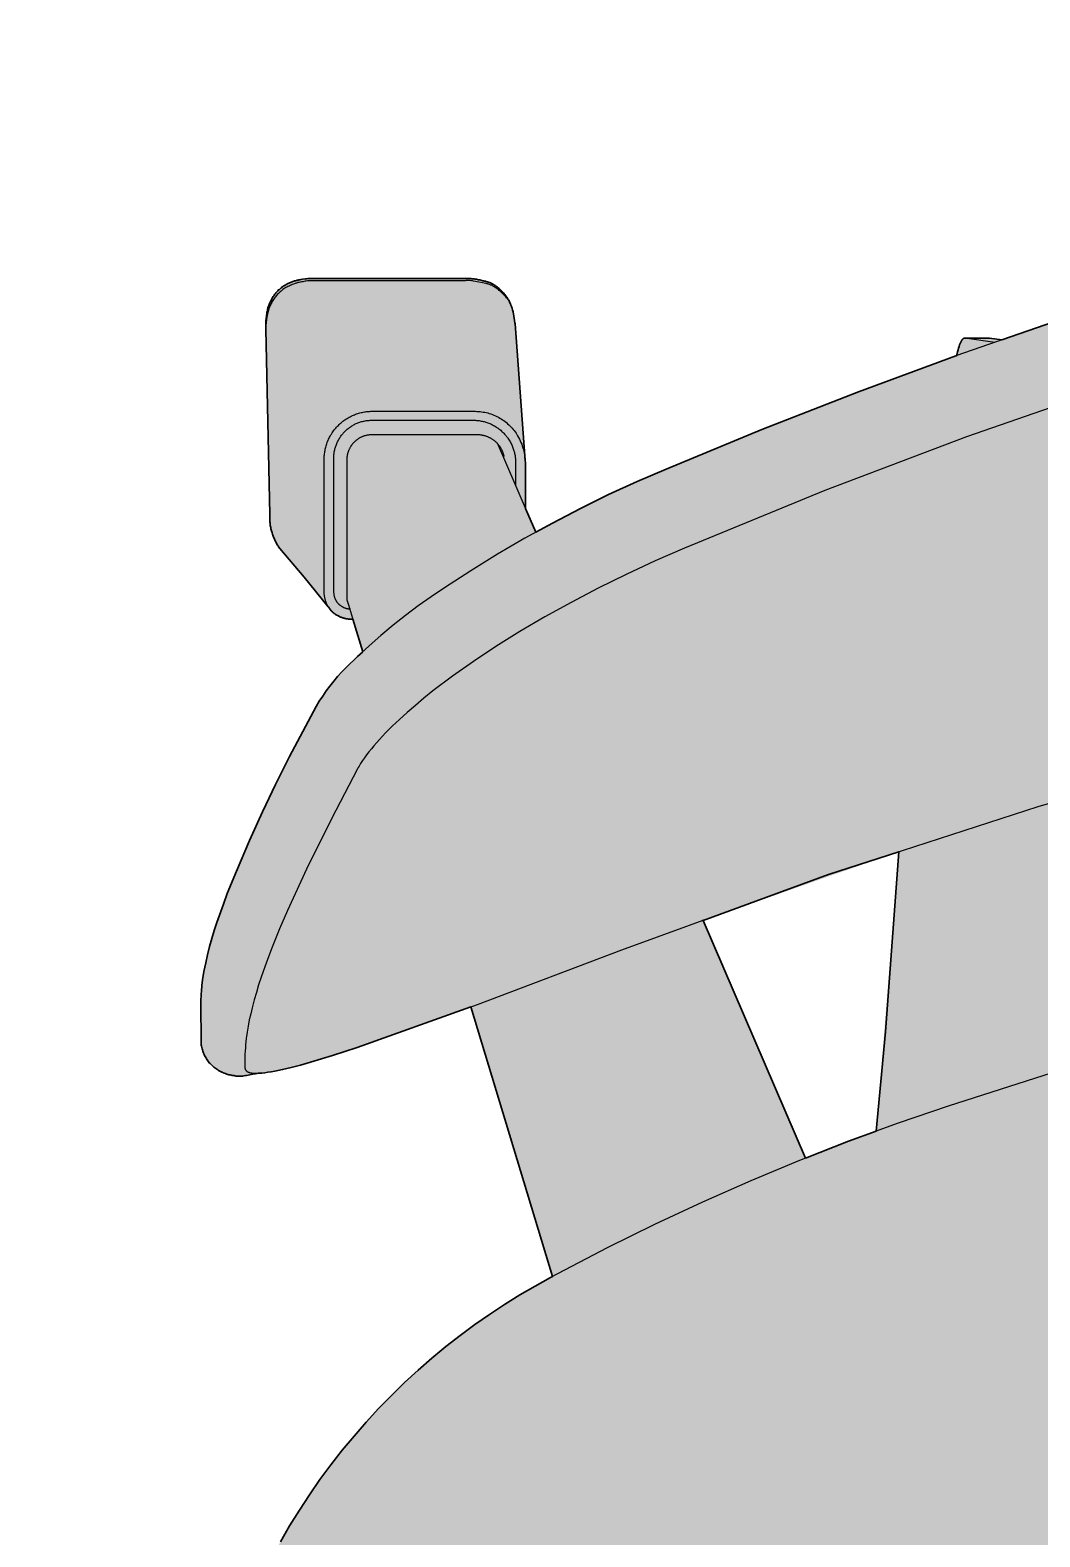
# Model space of a CAD drawing. Header units: millimetres. Extents: x 0 to 1796, y -875 to 809.
# Drawn here: x 178.5 to 260.2, y -508.7 to -386.8 of the extents above; entities that cross this region are included whole.
import ezdxf

# ---------------------------------------------------------------- set-up
doc = ezdxf.new("R2010")
doc.units = ezdxf.units.MM
doc.layers.add('Blocks', color=7, linetype='Continuous')
doc.layers.add('Blocks$Fill', color=7, linetype='Continuous', true_color=0xffffff)
doc.layers.add('Blocks$Inner', color=7, linetype='Continuous', lineweight=25, true_color=0x007f00)
doc.layers.add('Blocks$Outline', color=7, linetype='Continuous', lineweight=35, true_color=0xff3f3f)

# ---------------------------------------------------------------- blocks, each defined once
blk = doc.blocks.new('Result Dining Chair Top')
at = {"layer": 'Blocks$Fill'}
h = blk.add_hatch(color=256, dxfattribs=at)
h.paths.add_polyline_path([(141.7, 286.19), (141.67, 286.27), (141.63, 286.35), (141.6, 286.42), (141.56, 286.5), (141.52, 286.58), (141.47, 286.65), (141.42, 286.72), (141.38, 286.8), (141.32, 286.87), (141.27, 286.94), (141.22, 287.01), (141.16, 287.08), (141.1, 287.15), (141.04, 287.21), (140.98, 287.28), (140.91, 287.34), (140.83, 287.42), (140.75, 287.5), (140.67, 287.57), (140.59, 287.64), (140.5, 287.7), (140.46, 287.73), (140.42, 287.76), (140.38, 287.79), (140.33, 287.82), (140.29, 287.84), (140.25, 287.87), (140.2, 287.89), (140.16, 287.91), (140.11, 287.94), (140.06, 287.96), (140.01, 287.98), (139.96, 288), (139.91, 288.01), (139.86, 288.03), (139.81, 288.05), (139.76, 288.06), (139.7, 288.07), (139.65, 288.09), (139.6, 288.1), (139.55, 288.11), (139.49, 288.12), (139.44, 288.12), (139.36, 288.15), (139.27, 288.17), (139.18, 288.2), (139.09, 288.22), (139, 288.23), (138.91, 288.25), (138.82, 288.27), (138.73, 288.28), (138.64, 288.29), (138.55, 288.3), (138.46, 288.31), (138.37, 288.31), (138.28, 288.32), (138.19, 288.32), (138.1, 288.32), (125.49, 288.32), (125.38, 288.31), (125.27, 288.31), (125.16, 288.3), (125.05, 288.28), (124.83, 288.26), (124.69, 288.23), (124.62, 288.22), (124.55, 288.21), (124.48, 288.19), (124.41, 288.18), (124.34, 288.16), (124.27, 288.14), (124.2, 288.12), (124.13, 288.09), (124.06, 288.07), (123.99, 288.05), (123.93, 288.02), (123.86, 287.99), (123.79, 287.97), (123.73, 287.94), (123.65, 287.9), (123.57, 287.86), (123.5, 287.82), (123.42, 287.77), (123.33, 287.72), (123.24, 287.66), (123.2, 287.63), (123.16, 287.6), (123.12, 287.57), (123.07, 287.54), (123.02, 287.49), (122.96, 287.44), (122.9, 287.39), (122.85, 287.33), (122.8, 287.28), (122.74, 287.22), (122.69, 287.16), (122.64, 287.1), (122.6, 287.04), (122.55, 286.98), (122.51, 286.92), (122.46, 286.85), (122.42, 286.79), (122.38, 286.72), (122.35, 286.66), (122.26, 286.49), (122.21, 286.4), (122.17, 286.3), (122.13, 286.21), (122.1, 286.12), (122.06, 286.03), (122.04, 285.94), (122.01, 285.84), (121.99, 285.75), (121.97, 285.65), (121.95, 285.56), (121.94, 285.46), (121.92, 285.36), (121.91, 285.27), (121.89, 285.07), (121.88, 284.88), (121.87, 284.7), (121.87, 284.52), (121.87, 284.36), (121.88, 284.26), (122.18, 269.21), (122.18, 269.12), (122.18, 269.03), (122.18, 268.94), (122.18, 268.86), (122.18, 268.77), (122.19, 268.68), (122.2, 268.59), (122.21, 268.5), (122.22, 268.41), (122.23, 268.33), (122.25, 268.24), (122.27, 268.15), (122.28, 268.06), (122.31, 267.97), (122.33, 267.89), (122.35, 267.8), (122.38, 267.72), (122.4, 267.63), (122.43, 267.55), (122.46, 267.46), (122.5, 267.38), (122.53, 267.29), (122.57, 267.21), (122.6, 267.13), (122.64, 267.05), (122.68, 266.97), (122.72, 266.89), (122.77, 266.82), (122.81, 266.74), (122.86, 266.67), (122.9, 266.59), (122.99, 266.47), (126.92, 261.75), (126.96, 261.69), (126.99, 261.65), (127.02, 261.61), (127.05, 261.57), (127.08, 261.53), (127.11, 261.49), (127.14, 261.45), (127.17, 261.42), (127.2, 261.38), (127.24, 261.35), (127.27, 261.32), (127.3, 261.28), (127.34, 261.25), (127.37, 261.22), (127.41, 261.2), (127.44, 261.17), (127.48, 261.15), (127.51, 261.12), (127.55, 261.1), (127.57, 261.09), (127.59, 261.08), (127.6, 261.07), (127.62, 261.06), (127.64, 261.05), (127.66, 261.05), (127.68, 261.04), (127.69, 261.03), (127.74, 261.01), (127.78, 260.98), (127.83, 260.96), (127.87, 260.94), (127.92, 260.91), (127.96, 260.9), (128.01, 260.88), (128.05, 260.86), (128.09, 260.85), (128.13, 260.84), (128.17, 260.82), (128.22, 260.81), (128.26, 260.8), (128.31, 260.79), (128.36, 260.78), (128.41, 260.77), (128.46, 260.76), (128.51, 260.76), (128.56, 260.75), (128.61, 260.75), (128.67, 260.75), (128.92, 260.75), (129.72, 258.11), (128.36, 256.82), (128.02, 256.47), (127.68, 256.1), (127.36, 255.72), (127.05, 255.33), (126.75, 254.93), (126.47, 254.52), (126.19, 254.1), (125.93, 253.68), (123.79, 249.62), (122.66, 247.37), (121.59, 245.14), (120.55, 242.83), (119.49, 240.34), (118.43, 237.68), (117.9, 236.2), (117.69, 235.55), (117.49, 234.9), (117.31, 234.24), (117.14, 233.57), (117, 232.91), (116.86, 232.23), (116.75, 231.56), (116.69, 231.08), (116.65, 230.62), (116.63, 230.4), (116.62, 230.19), (116.61, 229.98), (116.61, 229.77), (116.63, 226.36), (116.64, 226.26), (116.66, 226.17), (116.68, 226.07), (116.7, 225.97), (116.73, 225.88), (116.76, 225.78), (116.79, 225.69), (116.83, 225.6), (116.87, 225.51), (116.91, 225.42), (116.96, 225.33), (117.01, 225.25), (117.06, 225.16), (117.11, 225.08), (117.17, 225), (117.23, 224.92), (117.29, 224.84), (117.36, 224.77), (117.43, 224.7), (117.5, 224.63), (117.58, 224.56), (117.65, 224.49), (117.73, 224.43), (117.81, 224.37), (117.9, 224.31), (117.98, 224.25), (118.03, 224.22), (118.09, 224.19), (118.14, 224.16), (118.19, 224.13), (118.24, 224.11), (118.3, 224.08), (118.35, 224.06), (118.4, 224.03), (118.5, 223.99), (118.6, 223.96), (118.7, 223.92), (118.8, 223.89), (118.88, 223.87), (118.97, 223.85), (119.05, 223.83), (119.13, 223.81), (119.21, 223.8), (119.29, 223.79), (119.37, 223.77), (119.45, 223.76), (119.5, 223.76), (119.56, 223.75), (119.62, 223.75), (119.68, 223.75), (119.73, 223.75), (119.78, 223.75), (119.84, 223.75), (119.89, 223.75), (119.95, 223.76), (120, 223.76), (120.1, 223.78), (120.21, 223.79), (120.31, 223.81), (121.04, 223.95), (121.15, 223.96), (121.25, 223.98), (121.36, 223.99), (121.55, 224), (121.79, 224.02), (122.04, 224.06), (122.31, 224.1), (122.59, 224.15), (123.22, 224.28), (123.91, 224.45), (124.66, 224.64), (125.47, 224.87), (127.26, 225.42), (129.26, 226.07), (138.46, 229.36), (145.08, 207.54), (143.66, 206.76), (142.42, 206.04), (141.19, 205.27), (139.98, 204.47), (138.78, 203.64), (137.6, 202.77), (136.45, 201.86), (135.31, 200.92), (134.19, 199.95), (133.1, 198.95), (132.04, 197.91), (131, 196.84), (129.99, 195.75), (129.01, 194.62), (128.06, 193.47), (127.14, 192.29), (126.25, 191.09), (125.4, 189.86), (124.58, 188.61), (123.79, 187.35), (123.05, 186.06), (122.33, 184.75), (121.66, 183.43), (121.03, 182.1), (120.43, 180.75), (119.87, 179.39), (119.35, 178.02), (118.87, 176.64), (118.42, 175.26), (118.02, 173.87), (117.65, 172.48), (117.32, 171.09), (113.44, 153.16), (112.37, 147), (111.49, 140.8), (110.81, 134.58), (105.6, 74.83), (104.37, 47.11), (102.79, -79.86), (103.38, -100.13), (104.08, -125.7), (104.16, -126.67), (104.44, -129.34), (104.68, -131.02), (104.96, -132.7), (105.29, -134.38), (105.57, -135.59), (105.89, -136.8), (106.25, -138), (106.65, -139.18), (107.1, -140.35), (107.58, -141.5), (108.1, -142.63), (108.67, -143.75), (109.24, -144.75), (109.84, -145.75), (110.48, -146.72), (111.16, -147.67), (111.86, -148.61), (112.6, -149.52), (113.37, -150.41), (114.17, -151.27), (115, -152.1), (115.86, -152.91), (116.74, -153.68), (117.64, -154.43), (118.57, -155.14), (119.52, -155.82), (120.49, -156.46), (121.47, -157.07), (122.53, -157.7), (122.73, -157.82), (122.83, -157.87), (122.94, -157.92), (123.04, -157.97), (123.15, -158.01), (124.18, -158.54), (125.22, -159.05), (126.28, -159.54), (127.35, -160), (128.43, -160.43), (129.51, -160.84), (130.61, -161.23), (131.71, -161.59), (136.32, -162.98), (140.96, -164.21), (145.65, -165.3), (150.36, -166.24), (155.11, -167.03), (173.81, -169.67), (193.89, -172.08), (224.53, -174.99), (255.25, -177.07), (303.54, -179.08), (304.73, -179.1), (331.35, -179.44), (351.18, -179.23), (359.17, -179.08), (427.96, -175.77), (458.62, -173.14), (488.9, -169.67), (507.6, -167.03), (512.34, -166.24), (517.06, -165.3), (521.74, -164.21), (526.39, -162.98), (531, -161.59), (532.1, -161.23), (533.19, -160.84), (534.28, -160.43), (535.36, -160), (536.43, -159.54), (537.48, -159.05), (538.53, -158.54), (539.56, -158.01), (539.67, -157.97), (539.77, -157.92), (539.88, -157.87), (539.98, -157.82), (540.18, -157.7), (540.38, -157.59), (542.22, -156.46), (543.19, -155.82), (544.14, -155.14), (545.06, -154.43), (545.97, -153.68), (546.85, -152.91), (547.71, -152.1), (548.54, -151.27), (549.34, -150.41), (550.11, -149.52), (550.85, -148.61), (551.55, -147.67), (552.23, -146.72), (552.87, -145.75), (553.47, -144.75), (554.04, -143.75), (554.6, -142.63), (555.13, -141.5), (555.61, -140.35), (556.06, -139.18), (556.46, -138), (556.82, -136.8), (557.14, -135.59), (557.42, -134.38), (557.75, -132.7), (558.03, -131.02), (558.26, -129.34), (558.46, -127.63), (558.63, -125.7), (558.68, -124.74), (559.92, -79.86), (558.34, 47.11), (557.11, 74.83), (555.08, 100.81), (551.22, 140.8), (550.34, 147), (549.27, 153.16), (548.01, 159.29), (545.06, 172.48), (544.69, 173.87), (544.29, 175.26), (543.84, 176.64), (543.36, 178.02), (542.84, 179.39), (542.28, 180.75), (541.68, 182.1), (541.05, 183.43), (540.37, 184.75), (539.66, 186.06), (538.91, 187.35), (538.13, 188.61), (537.31, 189.86), (536.46, 191.09), (535.57, 192.29), (534.65, 193.47), (533.7, 194.62), (532.72, 195.75), (531.71, 196.84), (530.67, 197.91), (529.61, 198.95), (528.51, 199.95), (527.4, 200.92), (526.26, 201.86), (525.1, 202.77), (523.93, 203.64), (522.73, 204.47), (521.52, 205.27), (520.29, 206.04), (519.05, 206.76), (517.61, 207.55), (524.25, 229.36), (535.45, 225.42), (537.24, 224.87), (538.05, 224.64), (538.8, 224.45), (539.49, 224.28), (540.11, 224.15), (540.4, 224.1), (540.67, 224.06), (540.92, 224.02), (541.16, 224), (541.27, 223.99), (541.35, 223.99), (541.56, 223.96), (541.67, 223.95), (541.77, 223.93), (542.5, 223.79), (542.6, 223.78), (542.71, 223.76), (542.76, 223.76), (542.82, 223.75), (542.87, 223.75), (542.92, 223.75), (542.98, 223.75), (543.03, 223.75), (543.09, 223.75), (543.15, 223.75), (543.2, 223.76), (543.26, 223.76), (543.34, 223.77), (543.42, 223.79), (543.5, 223.8), (543.58, 223.81), (543.66, 223.83), (543.74, 223.85), (543.83, 223.87), (543.91, 223.89), (544.01, 223.92), (544.11, 223.96), (544.21, 223.99), (544.31, 224.03), (544.36, 224.06), (544.41, 224.08), (544.46, 224.11), (544.52, 224.13), (544.57, 224.16), (544.62, 224.19), (544.67, 224.22), (544.73, 224.25), (544.81, 224.31), (544.89, 224.37), (544.98, 224.43), (545.06, 224.49), (545.13, 224.56), (545.21, 224.63), (545.28, 224.7), (545.35, 224.77), (545.41, 224.84), (545.48, 224.92), (545.54, 225), (545.59, 225.08), (545.65, 225.16), (545.7, 225.25), (545.75, 225.33), (545.79, 225.42), (545.84, 225.51), (545.88, 225.6), (545.91, 225.69), (545.95, 225.78), (545.98, 225.88), (546, 225.97), (546.03, 226.07), (546.05, 226.17), (546.06, 226.26), (546.08, 226.36), (546.1, 229.77), (546.1, 229.98), (546.09, 230.19), (546.08, 230.4), (546.06, 230.62), (546.02, 231.08), (545.96, 231.56), (545.84, 232.23), (545.71, 232.91), (545.56, 233.57), (545.4, 234.24), (545.22, 234.9), (545.02, 235.55), (544.81, 236.2), (544.28, 237.68), (543.95, 238.54), (542.16, 242.83), (541.12, 245.14), (540.04, 247.37), (538.91, 249.62), (536.78, 253.68), (536.52, 254.1), (536.24, 254.52), (535.96, 254.93), (535.66, 255.33), (535.35, 255.72), (535.02, 256.1), (534.69, 256.47), (534.35, 256.82), (533.43, 257.71), (532.99, 258.11), (533.79, 260.75), (534.09, 260.75), (534.15, 260.75), (534.2, 260.76), (534.25, 260.76), (534.3, 260.77), (534.35, 260.78), (534.4, 260.79), (534.45, 260.8), (534.49, 260.81), (534.54, 260.82), (534.58, 260.84), (534.62, 260.85), (534.66, 260.86), (534.7, 260.88), (534.74, 260.9), (534.79, 260.91), (534.84, 260.94), (534.88, 260.96), (534.93, 260.98), (534.97, 261.01), (535.01, 261.03), (535.03, 261.04), (535.05, 261.05), (535.07, 261.05), (535.09, 261.06), (535.1, 261.07), (535.12, 261.08), (535.14, 261.09), (535.16, 261.1), (535.19, 261.12), (535.23, 261.15), (535.27, 261.17), (535.3, 261.2), (535.34, 261.22), (535.37, 261.25), (535.4, 261.28), (535.44, 261.32), (535.47, 261.35), (535.5, 261.38), (535.54, 261.42), (535.57, 261.45), (535.6, 261.49), (535.63, 261.53), (535.66, 261.57), (535.69, 261.61), (535.72, 261.65), (535.75, 261.69), (535.77, 261.73), (535.79, 261.75), (539.72, 266.47), (539.8, 266.59), (539.85, 266.67), (539.9, 266.74), (539.94, 266.82), (539.98, 266.89), (540.03, 266.97), (540.07, 267.05), (540.11, 267.13), (540.14, 267.21), (540.18, 267.29), (540.21, 267.38), (540.24, 267.46), (540.28, 267.55), (540.3, 267.63), (540.33, 267.72), (540.36, 267.8), (540.38, 267.89), (540.4, 267.97), (540.42, 268.06), (540.44, 268.15), (540.46, 268.24), (540.48, 268.33), (540.49, 268.41), (540.5, 268.5), (540.51, 268.59), (540.52, 268.68), (540.52, 268.77), (540.53, 268.86), (540.53, 268.94), (540.53, 269.03), (540.53, 269.12), (540.53, 269.21), (540.83, 284.21), (540.83, 284.3), (540.84, 284.36), (540.83, 284.7), (540.83, 284.88), (540.82, 285.07), (540.8, 285.27), (540.79, 285.36), (540.77, 285.46), (540.76, 285.56), (540.74, 285.65), (540.72, 285.75), (540.7, 285.84), (540.67, 285.94), (540.64, 286.03), (540.61, 286.12), (540.58, 286.21), (540.54, 286.3), (540.5, 286.4), (540.45, 286.49), (540.36, 286.66), (540.33, 286.72), (540.29, 286.79), (540.25, 286.85), (540.2, 286.92), (540.16, 286.98), (540.11, 287.04), (540.06, 287.1), (540.02, 287.16), (539.96, 287.22), (539.91, 287.28), (539.86, 287.33), (539.81, 287.39), (539.75, 287.44), (539.69, 287.49), (539.63, 287.54), (539.59, 287.57), (539.55, 287.6), (539.51, 287.63), (539.47, 287.66), (539.38, 287.72), (539.29, 287.77), (539.21, 287.82), (539.14, 287.86), (539.06, 287.9), (538.98, 287.94), (538.91, 287.97), (538.85, 287.99), (538.78, 288.02), (538.71, 288.05), (538.65, 288.07), (538.58, 288.09), (538.51, 288.12), (538.44, 288.14), (538.37, 288.16), (538.3, 288.18), (538.23, 288.19), (538.16, 288.21), (538.09, 288.22), (538.02, 288.23), (537.88, 288.26), (537.65, 288.28), (537.55, 288.3), (537.44, 288.31), (537.33, 288.31), (537.22, 288.32), (537.11, 288.32), (524.52, 288.32), (524.43, 288.32), (524.34, 288.31), (524.25, 288.31), (524.16, 288.3), (524.07, 288.29), (523.98, 288.28), (523.89, 288.27), (523.8, 288.25), (523.71, 288.23), (523.62, 288.22), (523.53, 288.2), (523.44, 288.17), (523.35, 288.15), (523.27, 288.12), (523.21, 288.12), (523.16, 288.11), (523.11, 288.1), (523.06, 288.09), (523.01, 288.07), (522.95, 288.06), (522.9, 288.05), (522.85, 288.03), (522.8, 288.01), (522.75, 288), (522.7, 287.98), (522.65, 287.96), (522.6, 287.94), (522.55, 287.91), (522.51, 287.89), (522.46, 287.87), (522.42, 287.84), (522.37, 287.82), (522.33, 287.79), (522.29, 287.76), (522.25, 287.73), (522.21, 287.7), (522.12, 287.64), (522.04, 287.57), (521.96, 287.5), (521.88, 287.42), (521.79, 287.34), (521.73, 287.28), (521.67, 287.21), (521.61, 287.15), (521.55, 287.08), (521.49, 287.01), (521.44, 286.94), (521.39, 286.87), (521.33, 286.8), (521.28, 286.72), (521.24, 286.65), (521.19, 286.58), (521.15, 286.5), (521.11, 286.42), (521.07, 286.35), (521.04, 286.27), (521.02, 286.23), (521.01, 286.19), (520.98, 286.11), (520.96, 286.06), (520.94, 286.02), (520.92, 285.97), (520.91, 285.92), (520.89, 285.88), (520.87, 285.79), (520.85, 285.7), (520.83, 285.61), (520.71, 284.93), (520.68, 284.73), (520.67, 284.66), (519.83, 273.58), (519.83, 273.28), (519.82, 269.71), (518.99, 267.78), (515.38, 269.69), (513.09, 270.82), (510.77, 271.88), (508.43, 272.89), (500.67, 276.09), (492.86, 279.14), (484.99, 282.05), (484.92, 282.07), (484.8, 282.55), (484.76, 282.69), (484.72, 282.82), (484.68, 282.94), (484.66, 283), (484.63, 283.05), (484.61, 283.1), (484.59, 283.15), (484.57, 283.19), (484.55, 283.23), (484.53, 283.27), (484.52, 283.29), (484.51, 283.3), (484.5, 283.32), (484.49, 283.34), (484.48, 283.35), (484.46, 283.37), (484.45, 283.38), (484.44, 283.39), (484.43, 283.4), (484.42, 283.41), (484.42, 283.42), (484.41, 283.42), (484.41, 283.43), (484.4, 283.43), (484.4, 283.44), (484.39, 283.44), (484.38, 283.45), (484.38, 283.45), (484.37, 283.45), (484.37, 283.46), (484.36, 283.46), (484.36, 283.46), (484.35, 283.47), (484.35, 283.47), (484.34, 283.47), (484.34, 283.47), (484.33, 283.48), (484.33, 283.48), (484.32, 283.48), (484.32, 283.48), (484.31, 283.48), (484.3, 283.48), (484.3, 283.48), (484.29, 283.49), (484.29, 283.49), (484.29, 283.49), (484.28, 283.49), (484.28, 283.49), (484.28, 283.49), (484.28, 283.49), (484.27, 283.49), (484.27, 283.49), (484.27, 283.49), (484.26, 283.49), (484.26, 283.49), (484.26, 283.49), (484.25, 283.49), (482.25, 283.48), (481.26, 283.35), (475.71, 285.25), (475.46, 286.41), (475.89, 287.6), (475.89, 287.6), (475.89, 287.61), (475.89, 287.62), (475.89, 287.62), (475.88, 287.63), (475.88, 287.64), (475.88, 287.64), (475.88, 287.65), (475.88, 287.65), (475.88, 287.65), (475.88, 287.65), (475.88, 287.66), (475.87, 287.66), (475.87, 287.66), (475.87, 287.66), (475.87, 287.67), (475.87, 287.67), (475.87, 287.67), (475.87, 287.67), (475.87, 287.67), (475.86, 287.68), (475.86, 287.68), (475.86, 287.68), (475.86, 287.68), (475.86, 287.68), (475.86, 287.68), (475.85, 287.68), (475.85, 287.69), (475.85, 287.69), (475.85, 287.69), (475.85, 287.69), (475.85, 287.69), (475.84, 287.69), (475.84, 287.69), (475.84, 287.69), (475.84, 287.69), (457.98, 293.94), (457.98, 293.94), (457.97, 293.95), (457.97, 293.95), (457.97, 293.95), (457.97, 293.95), (457.97, 293.95), (457.96, 293.95), (457.96, 293.95), (457.96, 293.94), (457.96, 293.94), (457.96, 293.94), (457.95, 293.94), (457.95, 293.94), (457.95, 293.94), (457.95, 293.94), (457.94, 293.94), (457.94, 293.94), (457.94, 293.94), (457.94, 293.94), (457.93, 293.94), (457.93, 293.93), (457.93, 293.93), (457.93, 293.93), (457.92, 293.93), (457.92, 293.93), (457.92, 293.93), (457.91, 293.92), (457.91, 293.92), (457.9, 293.91), (457.9, 293.91), (457.89, 293.9), (457.88, 293.9), (457.88, 293.89), (457.87, 293.88), (457.86, 293.88), (457.85, 293.86), (457.84, 293.85), (457.82, 293.83), (457.81, 293.81), (457.79, 293.79), (457.76, 293.74), (457.72, 293.69), (457.69, 293.63), (457.65, 293.56), (457.56, 293.41), (457.47, 293.23), (457.37, 293.04), (457.27, 292.82), (457.05, 292.33), (456.82, 291.79), (456.58, 291.19), (444.91, 294.38), (437.01, 296.34), (429.07, 298.16), (421.09, 299.82), (413.09, 301.33), (402.95, 303.02), (392.78, 304.47), (382.58, 305.69), (372.36, 306.68), (362.13, 307.44), (351.88, 307.99), (341.62, 308.31), (331.35, 308.42), (321.09, 308.31), (310.83, 307.99), (300.58, 307.44), (290.34, 306.68), (280.12, 305.69), (269.93, 304.47), (259.76, 303.02), (249.62, 301.33), (241.62, 299.82), (233.64, 298.16), (225.7, 296.34), (217.8, 294.38), (209.7, 292.21), (206.13, 291.19), (205.66, 292.33), (205.44, 292.82), (205.34, 293.04), (205.24, 293.23), (205.15, 293.41), (205.06, 293.56), (205.02, 293.63), (204.99, 293.69), (204.95, 293.74), (204.92, 293.79), (204.9, 293.81), (204.89, 293.83), (204.87, 293.85), (204.86, 293.86), (204.85, 293.88), (204.84, 293.88), (204.83, 293.89), (204.83, 293.9), (204.82, 293.9), (204.81, 293.91), (204.81, 293.91), (204.8, 293.92), (204.8, 293.92), (204.79, 293.93), (204.79, 293.93), (204.79, 293.93), (204.78, 293.93), (204.78, 293.93), (204.78, 293.93), (204.77, 293.94), (204.77, 293.94), (204.77, 293.94), (204.77, 293.94), (204.76, 293.94), (204.76, 293.94), (204.76, 293.94), (204.76, 293.94), (204.76, 293.94), (204.75, 293.94), (204.75, 293.94), (204.75, 293.94), (204.75, 293.95), (204.74, 293.95), (204.74, 293.95), (204.74, 293.95), (204.74, 293.95), (204.74, 293.95), (204.73, 293.95), (204.73, 293.94), (204.73, 293.94), (186.87, 287.69), (186.87, 287.69), (186.87, 287.69), (186.86, 287.69), (186.86, 287.69), (186.86, 287.69), (186.86, 287.69), (186.86, 287.69), (186.86, 287.69), (186.85, 287.68), (186.85, 287.68), (186.85, 287.68), (186.85, 287.68), (186.85, 287.68), (186.85, 287.68), (186.84, 287.68), (186.84, 287.67), (186.84, 287.67), (186.84, 287.67), (186.84, 287.67), (186.84, 287.67), (186.84, 287.66), (186.84, 287.66), (186.83, 287.66), (186.83, 287.66), (186.83, 287.65), (186.83, 287.65), (186.83, 287.65), (186.83, 287.65), (186.83, 287.64), (186.83, 287.64), (186.82, 287.63), (186.82, 287.62), (186.82, 287.62), (186.82, 287.61), (186.82, 287.6), (186.82, 287.6), (187.25, 286.41), (187, 285.26), (181.44, 283.35), (180.46, 283.48), (178.46, 283.49), (178.45, 283.49), (178.45, 283.49), (178.44, 283.49), (178.44, 283.49), (178.44, 283.49), (178.44, 283.49), (178.43, 283.49), (178.43, 283.49), (178.43, 283.49), (178.43, 283.49), (178.42, 283.49), (178.42, 283.49), (178.41, 283.49), (178.41, 283.48), (178.4, 283.48), (178.4, 283.48), (178.39, 283.48), (178.39, 283.48), (178.38, 283.48), (178.38, 283.48), (178.37, 283.47), (178.37, 283.47), (178.36, 283.47), (178.36, 283.47), (178.35, 283.46), (178.35, 283.46), (178.34, 283.46), (178.33, 283.45), (178.33, 283.45), (178.32, 283.45), (178.32, 283.44), (178.31, 283.44), (178.31, 283.43), (178.3, 283.43), (178.3, 283.42), (178.29, 283.42), (178.29, 283.41), (178.28, 283.4), (178.27, 283.39), (178.25, 283.38), (178.24, 283.37), (178.23, 283.35), (178.22, 283.34), (178.21, 283.32), (178.2, 283.3), (178.19, 283.29), (178.18, 283.27), (178.16, 283.23), (178.14, 283.19), (178.12, 283.15), (178.1, 283.1), (178.07, 283.05), (178.05, 283), (178.03, 282.94), (177.99, 282.82), (177.95, 282.69), (177.91, 282.55), (177.86, 282.39), (177.79, 282.07), (169.85, 279.14), (162.03, 276.09), (154.28, 272.89), (151.94, 271.88), (149.62, 270.82), (147.33, 269.69), (145.07, 268.52), (143.72, 267.78), (142.88, 269.71), (142.88, 273.43), (142.87, 273.58), (142.04, 284.66), (142, 284.93), (141.88, 285.61), (141.86, 285.7), (141.84, 285.79), (141.81, 285.88), (141.8, 285.92), (141.79, 285.97), (141.77, 286.02), (141.75, 286.06), (141.73, 286.11), (141.71, 286.16)], flags=0)
h.paths.add_polyline_path([(489.61, 241.9), (505.45, 236.36), (497.16, 217.11), (491.43, 219.3)], flags=0)
h.paths.add_polyline_path([(173.1, 241.9), (171.28, 219.3), (165.55, 217.11), (157.26, 236.36)], flags=0)
h.paths.add_polyline_path([(201.41, 250.5), (218.87, 254.91), (236.34, 258.69), (253.91, 261.88), (271.56, 264.46), (289.26, 266.44), (301.31, 267.43), (313.39, 268.15), (322.37, 268.4), (331.35, 268.48), (340.34, 268.4), (349.32, 268.15), (361.39, 267.43), (373.45, 266.44), (391.15, 264.46), (408.8, 261.88), (426.37, 258.69), (443.84, 254.91), (461.17, 250.54), (461.3, 250.5), (461.77, 243.76), (462.64, 228.29), (451.6, 231.23), (442.97, 233.32), (434.3, 235.26), (425.6, 237.04), (416.87, 238.66), (408.1, 240.12), (399.31, 241.43), (390.51, 242.57), (381.69, 243.56), (372.85, 244.38), (364.02, 245.04), (355.18, 245.55), (346.34, 245.89), (331.35, 246.11), (316.37, 245.89), (307.53, 245.55), (298.69, 245.04), (289.85, 244.38), (281.02, 243.56), (272.2, 242.57), (263.39, 241.43), (254.61, 240.12), (245.84, 238.66), (237.11, 237.04), (228.4, 235.26), (219.74, 233.32), (211.11, 231.23), (202.53, 228.98), (200.06, 228.29), (200.97, 244.47)], flags=0)
at = {"layer": 'Blocks$Inner'}
for points in [[(185.65, 284.81), (177.72, 282.05), (169.85, 279.14), (162.03, 276.09), (154.28, 272.89), (151.94, 271.88), (149.62, 270.82), (147.33, 269.69), (145.07, 268.52), (142.83, 267.29), (140.63, 266), (138.45, 264.66), (136.32, 263.28), (135.25, 262.56), (134.21, 261.82), (133.18, 261.05), (132.18, 260.25), (131.19, 259.43), (130.23, 258.58), (129.28, 257.71), (128.36, 256.82), (128.02, 256.47), (127.68, 256.1), (127.36, 255.72), (127.05, 255.33), (126.75, 254.93), (126.47, 254.52), (126.19, 254.1), (125.93, 253.68), (123.79, 249.62), (122.66, 247.37), (121.59, 245.14), (120.55, 242.83), (119.49, 240.34), (118.75, 238.54), (118.43, 237.68), (117.9, 236.2), (117.69, 235.55), (117.49, 234.9), (117.31, 234.24), (117.14, 233.57), (117, 232.91), (116.86, 232.23), (116.75, 231.56), (116.69, 231.08), (116.65, 230.62), (116.63, 230.4), (116.62, 230.19), (116.61, 229.98), (116.61, 229.77), (116.63, 226.36), (116.64, 226.26), (116.66, 226.17), (116.68, 226.07), (116.7, 225.97), (116.73, 225.88), (116.76, 225.78), (116.79, 225.69), (116.83, 225.6), (116.87, 225.51), (116.91, 225.42), (116.96, 225.33), (117.01, 225.25), (117.06, 225.16), (117.11, 225.08), (117.17, 225), (117.23, 224.92), (117.29, 224.84), (117.36, 224.77), (117.43, 224.7), (117.5, 224.63), (117.58, 224.56), (117.65, 224.49), (117.73, 224.43), (117.81, 224.37), (117.9, 224.31), (117.98, 224.25), (118.03, 224.22), (118.09, 224.19), (118.14, 224.16), (118.19, 224.13), (118.24, 224.11), (118.3, 224.08), (118.35, 224.06), (118.4, 224.03), (118.5, 223.99), (118.6, 223.96), (118.7, 223.92), (118.8, 223.89), (118.88, 223.87), (118.97, 223.85), (119.05, 223.83), (119.13, 223.81), (119.21, 223.8), (119.29, 223.79), (119.37, 223.77), (119.45, 223.76), (119.5, 223.76), (119.56, 223.75), (119.62, 223.75), (119.68, 223.75), (119.73, 223.75), (119.78, 223.75), (119.84, 223.75), (119.89, 223.75), (119.95, 223.76), (120, 223.76), (120.1, 223.78), (120.21, 223.79), (120.31, 223.81), (120.94, 223.93), (121.04, 223.95), (121.15, 223.96), (121.25, 223.98), (121.36, 223.99)], [(190.2, 279.51), (178.59, 275.49), (167.11, 271.15), (155.77, 266.5), (153.38, 265.46), (151.04, 264.37), (148.77, 263.25), (146.58, 262.1), (144.46, 260.92), (142.43, 259.73), (140.5, 258.53), (138.68, 257.32), (136.98, 256.12), (135.4, 254.93), (134.67, 254.34), (133.97, 253.76), (133.31, 253.19), (132.68, 252.63), (132.1, 252.08), (131.56, 251.54), (131.07, 251.01), (130.84, 250.76), (130.62, 250.5), (130.41, 250.25), (130.21, 250), (130.03, 249.76), (129.85, 249.52), (129.69, 249.29), (129.54, 249.06), (129.41, 248.84), (129.35, 248.73), (129.29, 248.62), (127.17, 244.58), (125.16, 240.5), (123.62, 237.17), (122.98, 235.68), (122.37, 234.18), (121.91, 232.97), (121.48, 231.76), (121.28, 231.15), (121.1, 230.53), (120.92, 229.92), (120.76, 229.29), (120.64, 228.8), (120.53, 228.3), (120.43, 227.8), (120.35, 227.3), (120.28, 226.8), (120.23, 226.29), (120.21, 226.04), (120.19, 225.79), (120.18, 225.53), (120.18, 225.28), (120.17, 224.47), (120.17, 224.46), (120.17, 224.44), (120.17, 224.43), (120.18, 224.42), (120.18, 224.41), (120.18, 224.4), (120.18, 224.39), (120.18, 224.37), (120.19, 224.36), (120.19, 224.35), (120.19, 224.34), (120.19, 224.33), (120.2, 224.32), (120.2, 224.31), (120.21, 224.3), (120.21, 224.29), (120.22, 224.28), (120.22, 224.27), (120.23, 224.26), (120.23, 224.25), (120.24, 224.24), (120.25, 224.23), (120.25, 224.22), (120.26, 224.21), (120.27, 224.21), (120.28, 224.2), (120.28, 224.19), (120.29, 224.18), (120.3, 224.17), (120.31, 224.17), (120.32, 224.16), (120.33, 224.15), (120.34, 224.14), (120.35, 224.14), (120.36, 224.13), (120.37, 224.12), (120.38, 224.12), (120.39, 224.11), (120.4, 224.1), (120.42, 224.1), (120.43, 224.09), (120.44, 224.08), (120.45, 224.08), (120.47, 224.07), (120.49, 224.06), (120.52, 224.05), (120.55, 224.04), (120.58, 224.03), (120.62, 224.03), (120.65, 224.02), (120.68, 224.01), (120.72, 224.01), (120.75, 224), (120.79, 224), (120.83, 223.99), (120.87, 223.99), (120.95, 223.98), (121.04, 223.98), (121.14, 223.98), (121.23, 223.98), (121.33, 223.98), (121.44, 223.99), (121.55, 224), (121.79, 224.02), (122.04, 224.06), (122.31, 224.1), (122.59, 224.15), (123.22, 224.28), (123.91, 224.45), (124.66, 224.64), (125.47, 224.87), (127.26, 225.42), (129.26, 226.07), (138.99, 229.55), (150.69, 233.97), (167.42, 240.06), (184.38, 245.58), (201.54, 250.54)], [(141.7, 286.19), (141.68, 286.23), (141.67, 286.27), (141.63, 286.35), (141.6, 286.42), (141.56, 286.5), (141.52, 286.58), (141.47, 286.65), (141.42, 286.72), (141.38, 286.8), (141.32, 286.87), (141.27, 286.94), (141.22, 287.01), (141.16, 287.08), (141.1, 287.15), (141.04, 287.21), (140.98, 287.28), (140.91, 287.34), (140.83, 287.42), (140.75, 287.5), (140.67, 287.57), (140.59, 287.64), (140.5, 287.7), (140.46, 287.73), (140.42, 287.76), (140.38, 287.79), (140.33, 287.82), (140.29, 287.84), (140.25, 287.87), (140.2, 287.89), (140.16, 287.91), (140.11, 287.94), (140.06, 287.96), (140.01, 287.98), (139.96, 288), (139.91, 288.01), (139.86, 288.03), (139.81, 288.05), (139.76, 288.06), (139.7, 288.07), (139.65, 288.09), (139.6, 288.1), (139.55, 288.11), (139.49, 288.12), (139.44, 288.12), (139.36, 288.15), (139.27, 288.17), (139.18, 288.2), (139.09, 288.22), (139, 288.23), (138.91, 288.25), (138.82, 288.27), (138.73, 288.28), (138.64, 288.29), (138.55, 288.3), (138.46, 288.31), (138.37, 288.31), (138.28, 288.32), (138.19, 288.32), (138.1, 288.32), (138.01, 288.32), (125.71, 288.32), (125.6, 288.32), (125.49, 288.32), (125.38, 288.31), (125.27, 288.31), (125.16, 288.3), (125.05, 288.28), (124.83, 288.26), (124.69, 288.23), (124.62, 288.22), (124.55, 288.21), (124.48, 288.19), (124.41, 288.18), (124.34, 288.16), (124.27, 288.14), (124.2, 288.12), (124.13, 288.09), (124.06, 288.07), (123.99, 288.05), (123.93, 288.02), (123.86, 287.99), (123.79, 287.97), (123.73, 287.94), (123.65, 287.9), (123.57, 287.86), (123.5, 287.82), (123.42, 287.77), (123.33, 287.72), (123.24, 287.66), (123.2, 287.63), (123.16, 287.6), (123.12, 287.57), (123.07, 287.54), (123.02, 287.49), (122.96, 287.44), (122.9, 287.39), (122.85, 287.33), (122.8, 287.28), (122.74, 287.22), (122.69, 287.16), (122.64, 287.1), (122.6, 287.04), (122.55, 286.98), (122.51, 286.92), (122.46, 286.85), (122.42, 286.79), (122.38, 286.72), (122.35, 286.66), (122.26, 286.49), (122.21, 286.4), (122.17, 286.3), (122.13, 286.21), (122.1, 286.12), (122.06, 286.03), (122.04, 285.94), (122.01, 285.84), (121.99, 285.75), (121.97, 285.65), (121.95, 285.56), (121.94, 285.46), (121.92, 285.36), (121.91, 285.27), (121.89, 285.07), (121.88, 284.88), (121.87, 284.7), (121.87, 284.52), (121.87, 284.36)], [(142.87, 273.58), (142.04, 284.66), (142.03, 284.73), (142, 284.93), (141.88, 285.61), (141.86, 285.7), (141.84, 285.79), (141.81, 285.88), (141.8, 285.92), (141.79, 285.97), (141.77, 286.02), (141.75, 286.06), (141.73, 286.11), (141.71, 286.16), (141.69, 286.21), (141.67, 286.26), (141.64, 286.31), (141.62, 286.36), (141.59, 286.41), (141.56, 286.46), (141.53, 286.51), (141.5, 286.56), (141.46, 286.61), (141.42, 286.67), (141.36, 286.74), (141.3, 286.82), (141.23, 286.9), (141.16, 286.98), (141.09, 287.06), (141.01, 287.13), (140.93, 287.21), (140.85, 287.28), (140.77, 287.35), (140.69, 287.42), (140.6, 287.48), (140.52, 287.54), (140.43, 287.6), (140.39, 287.63), (140.35, 287.65), (140.31, 287.68), (140.27, 287.7), (140.23, 287.72), (140.18, 287.74), (140.13, 287.77), (140.08, 287.79), (140.02, 287.81), (139.97, 287.83), (139.92, 287.85), (139.87, 287.87), (139.82, 287.88), (139.77, 287.89), (139.67, 287.92), (138.84, 288.08), (138.67, 288.11), (138.59, 288.13), (138.51, 288.14), (138.42, 288.15), (138.38, 288.15), (138.34, 288.15), (138.3, 288.15), (138.26, 288.16), (138.22, 288.16), (138.18, 288.15), (138.14, 288.15), (138.09, 288.15), (138.05, 288.15), (138.01, 288.14), (125.71, 288.14), (125.62, 288.14), (125.52, 288.14), (125.43, 288.13), (125.33, 288.12), (125.23, 288.12), (125.14, 288.11), (125.04, 288.09), (124.95, 288.08), (124.85, 288.06), (124.75, 288.05), (124.66, 288.03), (124.57, 288), (124.47, 287.98), (124.38, 287.95), (124.29, 287.93), (124.19, 287.89), (124.1, 287.86), (124.01, 287.83), (123.92, 287.79), (123.84, 287.75), (123.75, 287.71), (123.66, 287.67), (123.58, 287.62), (123.49, 287.58), (123.41, 287.53), (123.33, 287.47), (123.25, 287.42), (123.18, 287.36), (123.1, 287.3), (123.03, 287.24), (122.96, 287.18), (122.89, 287.11), (122.82, 287.05), (122.76, 286.98), (122.7, 286.91), (122.65, 286.84), (122.59, 286.77), (122.54, 286.69), (122.48, 286.62), (122.43, 286.54), (122.39, 286.46), (122.34, 286.38), (122.3, 286.3), (122.26, 286.22), (122.22, 286.13), (122.19, 286.05), (122.15, 285.97), (122.12, 285.88), (122.1, 285.82), (122.09, 285.77), (122.05, 285.65), (122.03, 285.54), (122, 285.43), (121.98, 285.31), (121.96, 285.19), (121.92, 284.96), (121.9, 284.77), (121.89, 284.68), (121.88, 284.58), (121.88, 284.49), (121.87, 284.4), (121.87, 284.35), (121.87, 284.3), (121.88, 284.26), (121.88, 284.21), (122.18, 269.21), (122.18, 269.12), (122.18, 269.03), (122.18, 268.94), (122.18, 268.86), (122.18, 268.77), (122.19, 268.68), (122.2, 268.59), (122.21, 268.5), (122.22, 268.41), (122.23, 268.33), (122.25, 268.24), (122.27, 268.15), (122.28, 268.06), (122.31, 267.97), (122.33, 267.89), (122.35, 267.8), (122.38, 267.72), (122.4, 267.63), (122.43, 267.55), (122.46, 267.46), (122.5, 267.38), (122.53, 267.29), (122.57, 267.21), (122.6, 267.13), (122.64, 267.05), (122.68, 266.97), (122.72, 266.89), (122.77, 266.82), (122.81, 266.74), (122.86, 266.67), (122.9, 266.59), (122.99, 266.47), (124.98, 264.13), (126.92, 261.75)], [(181.44, 283.35), (180.46, 283.48), (178.46, 283.49), (178.45, 283.49), (178.45, 283.49), (178.44, 283.49), (178.44, 283.49), (178.44, 283.49), (178.44, 283.49), (178.43, 283.49), (178.43, 283.49), (178.43, 283.49), (178.43, 283.49), (178.42, 283.49), (178.42, 283.49), (178.41, 283.49), (178.41, 283.48), (178.4, 283.48), (178.4, 283.48), (178.39, 283.48), (178.39, 283.48), (178.38, 283.48), (178.38, 283.48), (178.37, 283.47), (178.37, 283.47), (178.36, 283.47), (178.36, 283.47), (178.35, 283.46), (178.35, 283.46), (178.34, 283.46), (178.33, 283.45), (178.33, 283.45), (178.32, 283.45), (178.32, 283.44), (178.31, 283.44), (178.31, 283.43), (178.3, 283.43), (178.3, 283.42), (178.29, 283.42), (178.29, 283.41), (178.28, 283.4), (178.27, 283.39), (178.25, 283.38), (178.24, 283.37), (178.23, 283.35), (178.22, 283.34), (178.21, 283.32), (178.2, 283.3), (178.19, 283.29), (178.18, 283.27), (178.16, 283.23), (178.14, 283.19), (178.12, 283.15), (178.1, 283.1), (178.07, 283.05), (178.05, 283), (178.03, 282.94), (177.99, 282.82), (177.95, 282.69), (177.91, 282.55), (177.86, 282.39), (177.78, 282.04)], [(180.87, 283.14), (178.46, 283.49)], [(128.92, 260.75), (128.71, 260.75), (128.67, 260.75), (128.61, 260.75), (128.56, 260.75), (128.51, 260.76), (128.46, 260.76), (128.41, 260.77), (128.36, 260.78), (128.31, 260.79), (128.26, 260.8), (128.22, 260.81), (128.17, 260.82), (128.13, 260.84), (128.09, 260.85), (128.05, 260.86), (128.01, 260.88), (127.96, 260.9), (127.92, 260.91), (127.87, 260.94), (127.83, 260.96), (127.78, 260.98), (127.74, 261.01), (127.69, 261.03), (127.68, 261.04), (127.66, 261.05), (127.64, 261.05), (127.62, 261.06), (127.6, 261.07), (127.59, 261.08), (127.57, 261.09), (127.55, 261.1), (127.51, 261.12), (127.48, 261.15), (127.44, 261.17), (127.41, 261.2), (127.37, 261.22), (127.34, 261.25), (127.3, 261.28), (127.27, 261.32), (127.24, 261.35), (127.2, 261.38), (127.17, 261.42), (127.14, 261.45), (127.11, 261.49), (127.08, 261.53), (127.05, 261.57), (127.02, 261.61), (126.99, 261.65), (126.96, 261.69), (126.94, 261.73), (126.91, 261.77), (126.89, 261.81), (126.86, 261.86), (126.84, 261.9), (126.82, 261.94), (126.79, 261.99), (126.77, 262.03), (126.76, 262.08), (126.74, 262.12), (126.72, 262.18), (126.7, 262.23), (126.69, 262.28), (126.67, 262.33), (126.66, 262.38), (126.65, 262.43), (126.64, 262.48), (126.63, 262.53), (126.62, 262.58), (126.61, 262.63), (126.61, 262.68), (126.6, 262.73), (126.6, 262.78), (126.6, 262.83), (126.6, 262.87), (126.6, 262.92), (126.59, 273.6), (126.59, 273.69), (126.59, 273.78), (126.59, 273.86), (126.6, 273.95), (126.61, 274.04), (126.61, 274.13), (126.63, 274.22), (126.64, 274.31), (126.66, 274.4), (126.67, 274.49), (126.7, 274.58), (126.72, 274.67), (126.74, 274.76), (126.77, 274.85), (126.8, 274.94), (126.83, 275.03), (126.87, 275.12), (126.91, 275.21), (126.94, 275.3), (126.99, 275.39), (127.03, 275.48), (127.08, 275.56), (127.13, 275.65), (127.18, 275.73), (127.23, 275.82), (127.29, 275.9), (127.35, 275.98), (127.41, 276.06), (127.47, 276.14), (127.53, 276.21), (127.6, 276.29), (127.67, 276.36), (127.74, 276.43), (127.81, 276.5), (127.88, 276.57), (127.96, 276.64), (128.03, 276.7), (128.11, 276.76), (128.19, 276.82), (128.27, 276.88), (128.35, 276.93), (128.44, 276.99), (128.52, 277.04), (128.61, 277.09), (128.69, 277.13), (128.78, 277.18), (128.87, 277.22), (128.96, 277.26), (129.04, 277.29), (129.13, 277.33), (129.22, 277.36), (129.31, 277.39), (129.4, 277.41), (129.49, 277.44), (129.58, 277.46), (129.67, 277.48), (129.76, 277.5), (129.85, 277.52), (129.94, 277.53), (130.03, 277.54), (130.11, 277.55), (130.2, 277.56), (130.29, 277.56), (130.37, 277.57), (138.84, 277.57), (138.96, 277.56), (139.08, 277.56), (139.21, 277.54), (139.33, 277.53), (139.46, 277.51), (139.59, 277.49), (139.71, 277.46), (139.84, 277.43), (139.96, 277.39), (140.09, 277.35), (140.21, 277.31), (140.33, 277.26), (140.45, 277.21), (140.57, 277.15), (140.69, 277.09), (140.8, 277.02), (140.92, 276.96), (141.03, 276.88), (141.14, 276.81), (141.24, 276.73), (141.34, 276.65), (141.44, 276.56), (141.54, 276.48), (141.63, 276.39), (141.72, 276.29), (141.81, 276.2), (141.89, 276.1), (141.97, 276), (142.05, 275.9), (142.12, 275.79), (142.19, 275.69), (142.25, 275.58), (142.33, 275.45), (142.4, 275.32), (142.46, 275.18), (142.52, 275.04), (142.58, 274.9), (142.63, 274.76), (142.68, 274.62), (142.72, 274.47), (142.76, 274.33), (142.79, 274.18), (142.82, 274.03), (142.84, 273.88), (142.86, 273.73), (142.87, 273.58), (142.88, 273.43), (142.88, 273.28), (142.88, 269.71)], [(128.71, 261.55), (128.68, 261.55), (128.65, 261.55), (128.62, 261.56), (128.59, 261.56), (128.56, 261.56), (128.53, 261.57), (128.5, 261.57), (128.47, 261.58), (128.44, 261.59), (128.41, 261.59), (128.38, 261.6), (128.34, 261.61), (128.31, 261.62), (128.28, 261.63), (128.25, 261.64), (128.22, 261.66), (128.19, 261.67), (128.16, 261.68), (128.13, 261.7), (128.1, 261.71), (128.07, 261.73), (128.04, 261.75), (128.01, 261.77), (127.98, 261.79), (127.95, 261.81), (127.92, 261.83), (127.9, 261.85), (127.87, 261.87), (127.84, 261.89), (127.82, 261.92), (127.79, 261.94), (127.77, 261.96), (127.74, 261.99), (127.72, 262.02), (127.7, 262.04), (127.68, 262.07), (127.65, 262.1), (127.63, 262.12), (127.61, 262.15), (127.6, 262.18), (127.58, 262.21), (127.56, 262.24), (127.54, 262.27), (127.53, 262.3), (127.51, 262.33), (127.5, 262.36), (127.49, 262.39), (127.47, 262.42), (127.46, 262.46), (127.45, 262.49), (127.44, 262.52), (127.43, 262.55), (127.42, 262.58), (127.42, 262.61), (127.41, 262.65), (127.4, 262.68), (127.4, 262.71), (127.39, 262.74), (127.39, 262.77), (127.39, 262.8), (127.39, 262.83), (127.38, 262.86), (127.38, 262.89), (127.38, 262.92), (127.37, 273.6), (127.37, 273.68), (127.37, 273.75), (127.37, 273.83), (127.37, 273.91), (127.38, 273.98), (127.38, 274.06), (127.39, 274.14), (127.4, 274.21), (127.41, 274.29), (127.43, 274.36), (127.44, 274.44), (127.46, 274.52), (127.48, 274.59), (127.5, 274.67), (127.53, 274.74), (127.55, 274.81), (127.58, 274.89), (127.61, 274.96), (127.64, 275.03), (127.67, 275.1), (127.71, 275.17), (127.74, 275.24), (127.78, 275.31), (127.82, 275.37), (127.86, 275.44), (127.9, 275.5), (127.95, 275.56), (127.99, 275.63), (128.04, 275.69), (128.09, 275.74), (128.14, 275.8), (128.19, 275.86), (128.24, 275.91), (128.29, 275.96), (128.35, 276.02), (128.4, 276.07), (128.46, 276.12), (128.52, 276.17), (128.58, 276.21), (128.64, 276.26), (128.71, 276.3), (128.77, 276.35), (128.84, 276.39), (128.9, 276.43), (128.97, 276.47), (129.04, 276.5), (129.11, 276.54), (129.18, 276.57), (129.25, 276.6), (129.32, 276.63), (129.4, 276.66), (129.47, 276.68), (129.54, 276.71), (129.62, 276.73), (129.69, 276.75), (129.77, 276.76), (129.84, 276.78), (129.92, 276.79), (130, 276.81), (130.07, 276.82), (130.15, 276.82), (130.22, 276.83), (130.3, 276.84), (130.37, 276.84), (138.84, 276.84), (138.91, 276.83), (138.99, 276.83), (139.06, 276.82), (139.14, 276.81), (139.22, 276.8), (139.3, 276.78), (139.37, 276.77), (139.45, 276.75), (139.53, 276.73), (139.61, 276.71), (139.69, 276.69), (139.77, 276.66), (139.84, 276.63), (139.92, 276.6), (140, 276.57), (140.08, 276.54), (140.15, 276.5), (140.23, 276.46), (140.31, 276.42), (140.38, 276.38), (140.45, 276.34), (140.53, 276.29), (140.6, 276.24), (140.67, 276.19), (140.74, 276.14), (140.81, 276.09), (140.88, 276.03), (140.94, 275.97), (141.01, 275.91), (141.07, 275.85), (141.13, 275.79), (141.19, 275.73), (141.25, 275.66), (141.31, 275.59), (141.36, 275.52), (141.42, 275.45), (141.47, 275.38), (141.52, 275.31), (141.57, 275.24), (141.61, 275.16), (141.65, 275.09), (141.7, 275.01), (141.74, 274.93), (141.77, 274.85), (141.81, 274.78), (141.84, 274.7), (141.87, 274.62), (141.9, 274.54), (141.93, 274.46), (141.95, 274.38), (141.97, 274.3), (141.99, 274.22), (142.01, 274.14), (142.03, 274.06), (142.04, 273.98), (142.05, 273.9), (142.06, 273.82), (142.07, 273.74), (142.08, 273.66), (142.08, 273.58), (142.09, 273.5), (142.09, 273.43), (142.09, 273.35), (142.08, 273.27), (142.08, 271.57)], [(141.16, 273.92), (141.15, 273.96), (141.14, 274), (141.13, 274.04), (141.12, 274.08), (141.1, 274.13), (141.09, 274.17), (141.08, 274.21), (141.06, 274.25), (141.04, 274.29), (141.03, 274.34), (141.01, 274.38), (140.99, 274.42), (140.97, 274.46), (140.95, 274.5), (140.92, 274.54), (140.9, 274.58), (140.88, 274.62), (140.85, 274.66), (140.83, 274.7), (140.8, 274.74), (140.77, 274.77), (140.74, 274.81), (140.71, 274.85), (140.68, 274.88), (140.65, 274.92), (140.62, 274.96), (140.59, 274.99), (140.55, 275.02), (140.52, 275.06), (140.49, 275.09), (140.45, 275.12), (140.41, 275.15), (140.38, 275.18), (140.34, 275.21), (140.3, 275.24), (140.26, 275.27), (140.22, 275.29), (140.18, 275.32), (140.14, 275.34), (140.1, 275.37), (140.06, 275.39), (140.02, 275.41), (139.98, 275.43), (139.93, 275.45), (139.89, 275.47), (139.85, 275.49), (139.8, 275.51), (139.76, 275.53), (139.72, 275.54), (139.67, 275.55), (139.63, 275.57), (139.59, 275.58), (139.54, 275.59), (139.5, 275.6), (139.45, 275.61), (139.41, 275.62), (139.37, 275.63), (139.32, 275.63), (139.28, 275.64), (139.23, 275.65), (139.19, 275.65), (139.15, 275.65), (139.11, 275.65), (139.06, 275.66), (130.42, 275.66), (130.38, 275.66), (130.34, 275.65), (130.3, 275.65), (130.26, 275.65), (130.22, 275.65), (130.18, 275.64), (130.14, 275.64), (130.11, 275.63), (130.07, 275.63), (130.03, 275.62), (129.99, 275.61), (129.95, 275.6), (129.92, 275.59), (129.88, 275.58), (129.84, 275.57), (129.8, 275.56), (129.77, 275.55), (129.73, 275.53), (129.7, 275.52), (129.66, 275.5), (129.63, 275.49), (129.59, 275.47), (129.56, 275.45), (129.52, 275.44), (129.49, 275.42), (129.45, 275.4), (129.42, 275.38), (129.38, 275.36), (129.35, 275.34), (129.32, 275.31), (129.28, 275.29), (129.25, 275.27), (129.22, 275.24), (129.18, 275.22), (129.15, 275.19), (129.12, 275.16), (129.09, 275.14), (129.06, 275.11), (129.03, 275.08), (129, 275.05), (128.97, 275.02), (128.94, 274.99), (128.92, 274.96), (128.89, 274.93), (128.86, 274.89), (128.84, 274.86), (128.81, 274.83), (128.79, 274.79), (128.76, 274.76), (128.74, 274.72), (128.72, 274.69), (128.7, 274.65), (128.68, 274.62), (128.66, 274.58), (128.64, 274.54), (128.62, 274.5), (128.6, 274.47), (128.59, 274.43), (128.57, 274.39), (128.55, 274.35), (128.54, 274.31), (128.53, 274.27), (128.51, 274.24), (128.5, 274.2), (128.49, 274.16), (128.48, 274.12), (128.47, 274.08), (128.46, 274.04), (128.45, 274), (128.45, 273.96), (128.44, 273.92), (128.43, 273.88), (128.43, 273.84), (128.43, 273.8), (128.42, 273.77), (128.42, 273.73), (128.42, 273.69), (128.42, 273.65), (128.42, 273.61), (128.42, 273.57), (128.42, 262.28)], [(143.72, 267.78), (140.61, 275)], [(129.72, 258.11), (128.58, 261.87), (128.45, 262.29)], [(185.52, 224.03), (177.1, 221.33), (173.06, 219.95), (169.05, 218.48), (165.07, 216.92), (161.12, 215.28), (157.21, 213.56), (153.34, 211.75), (149.51, 209.86), (144.91, 207.45), (143.66, 206.76), (142.42, 206.04), (141.19, 205.27), (139.98, 204.47), (138.78, 203.64), (137.6, 202.77), (136.45, 201.86), (135.31, 200.92), (134.19, 199.95), (133.1, 198.95), (132.04, 197.91), (131, 196.84), (129.99, 195.75), (129.01, 194.62), (128.06, 193.47), (127.14, 192.29), (126.25, 191.09), (125.4, 189.86), (124.58, 188.61), (123.79, 187.35), (123.05, 186.06)], [(173.1, 241.96), (172.63, 235.36), (172.03, 227.33), (171.28, 219.3)], [(165.55, 217.11), (157.24, 236.4)], [(145.08, 207.54), (138.46, 229.36)]]:
    blk.add_lwpolyline(points, dxfattribs=at)
at = {"layer": 'Blocks$Outline'}
for points in [[(141.7, 286.19), (141.68, 286.23), (141.67, 286.27), (141.63, 286.35), (141.6, 286.42), (141.56, 286.5), (141.52, 286.58), (141.47, 286.65), (141.42, 286.72), (141.38, 286.8), (141.32, 286.87), (141.27, 286.94), (141.22, 287.01), (141.16, 287.08), (141.1, 287.15), (141.04, 287.21), (140.98, 287.28), (140.91, 287.34), (140.83, 287.42), (140.75, 287.5), (140.67, 287.57), (140.59, 287.64), (140.5, 287.7), (140.46, 287.73), (140.42, 287.76), (140.38, 287.79), (140.33, 287.82), (140.29, 287.84), (140.25, 287.87), (140.2, 287.89), (140.16, 287.91), (140.11, 287.94), (140.06, 287.96), (140.01, 287.98), (139.96, 288), (139.91, 288.01), (139.86, 288.03), (139.81, 288.05), (139.76, 288.06), (139.7, 288.07), (139.65, 288.09), (139.6, 288.1), (139.55, 288.11), (139.49, 288.12), (139.44, 288.12), (139.36, 288.15), (139.27, 288.17), (139.18, 288.2), (139.09, 288.22), (139, 288.23), (138.91, 288.25), (138.82, 288.27), (138.73, 288.28), (138.64, 288.29), (138.55, 288.3), (138.46, 288.31), (138.37, 288.31), (138.28, 288.32), (138.19, 288.32), (138.1, 288.32), (138.01, 288.32), (125.71, 288.32), (125.6, 288.32), (125.49, 288.32), (125.38, 288.31), (125.27, 288.31), (125.16, 288.3), (125.05, 288.28), (124.83, 288.26), (124.69, 288.23), (124.62, 288.22), (124.55, 288.21), (124.48, 288.19), (124.41, 288.18), (124.34, 288.16), (124.27, 288.14), (124.2, 288.12), (124.13, 288.09), (124.06, 288.07), (123.99, 288.05), (123.93, 288.02), (123.86, 287.99), (123.79, 287.97), (123.73, 287.94), (123.65, 287.9), (123.57, 287.86), (123.5, 287.82), (123.42, 287.77), (123.33, 287.72), (123.24, 287.66), (123.2, 287.63), (123.16, 287.6), (123.12, 287.57), (123.07, 287.54), (123.02, 287.49), (122.96, 287.44), (122.9, 287.39), (122.85, 287.33), (122.8, 287.28), (122.74, 287.22), (122.69, 287.16), (122.64, 287.1), (122.6, 287.04), (122.55, 286.98), (122.51, 286.92), (122.46, 286.85), (122.42, 286.79), (122.38, 286.72), (122.35, 286.66), (122.26, 286.49), (122.21, 286.4), (122.17, 286.3), (122.13, 286.21), (122.1, 286.12), (122.06, 286.03), (122.04, 285.94), (122.01, 285.84), (121.99, 285.75), (121.97, 285.65), (121.95, 285.56), (121.94, 285.46), (121.92, 285.36), (121.91, 285.27), (121.89, 285.07), (121.88, 284.88), (121.87, 284.7), (121.87, 284.52), (121.87, 284.36)], [(142.04, 284.66), (142.03, 284.73), (142, 284.93), (141.88, 285.61), (141.86, 285.7), (141.84, 285.79), (141.81, 285.88), (141.8, 285.92), (141.79, 285.97), (141.77, 286.02), (141.75, 286.06), (141.73, 286.11), (141.71, 286.16), (141.7, 286.19)], [(121.87, 284.36), (121.87, 284.35), (121.87, 284.3), (121.88, 284.26), (121.88, 284.21), (122.18, 269.21), (122.18, 269.12), (122.18, 269.03), (122.18, 268.94), (122.18, 268.86), (122.18, 268.77), (122.19, 268.68), (122.2, 268.59), (122.21, 268.5), (122.22, 268.41), (122.23, 268.33), (122.25, 268.24), (122.27, 268.15), (122.28, 268.06), (122.31, 267.97), (122.33, 267.89), (122.35, 267.8), (122.38, 267.72), (122.4, 267.63), (122.43, 267.55), (122.46, 267.46), (122.5, 267.38), (122.53, 267.29), (122.57, 267.21), (122.6, 267.13), (122.64, 267.05), (122.68, 266.97), (122.72, 266.89), (122.77, 266.82), (122.81, 266.74), (122.86, 266.67), (122.9, 266.59), (122.99, 266.47)], [(142.87, 273.58), (142.04, 284.66)], [(187, 285.26), (185.65, 284.81), (181.44, 283.35)], [(181.44, 283.35), (180.46, 283.48), (178.46, 283.49), (178.45, 283.49), (178.45, 283.49), (178.44, 283.49), (178.44, 283.49), (178.44, 283.49), (178.44, 283.49), (178.43, 283.49), (178.43, 283.49), (178.43, 283.49), (178.43, 283.49), (178.42, 283.49), (178.42, 283.49), (178.41, 283.49), (178.41, 283.48), (178.4, 283.48), (178.4, 283.48), (178.39, 283.48), (178.39, 283.48), (178.38, 283.48), (178.38, 283.48), (178.37, 283.47), (178.37, 283.47), (178.36, 283.47), (178.36, 283.47), (178.35, 283.46), (178.35, 283.46), (178.34, 283.46), (178.33, 283.45), (178.33, 283.45), (178.32, 283.45), (178.32, 283.44), (178.31, 283.44), (178.31, 283.43), (178.3, 283.43), (178.3, 283.42), (178.29, 283.42), (178.29, 283.41), (178.28, 283.4), (178.27, 283.39), (178.25, 283.38), (178.24, 283.37), (178.23, 283.35), (178.22, 283.34), (178.21, 283.32), (178.2, 283.3), (178.19, 283.29), (178.18, 283.27), (178.16, 283.23), (178.14, 283.19), (178.12, 283.15), (178.1, 283.1), (178.07, 283.05), (178.05, 283), (178.03, 282.94), (177.99, 282.82), (177.95, 282.69), (177.91, 282.55), (177.86, 282.39), (177.79, 282.07)], [(177.79, 282.07), (177.72, 282.05), (169.85, 279.14), (162.03, 276.09), (154.28, 272.89), (151.94, 271.88), (149.62, 270.82), (147.33, 269.69), (145.07, 268.52), (143.72, 267.78)], [(142.88, 269.71), (142.88, 273.28), (142.88, 273.43), (142.87, 273.58)], [(143.72, 267.78), (142.88, 269.71)], [(122.99, 266.47), (124.98, 264.13), (126.92, 261.75)], [(126.92, 261.75), (126.94, 261.73), (126.96, 261.69), (126.99, 261.65), (127.02, 261.61), (127.05, 261.57), (127.08, 261.53), (127.11, 261.49), (127.14, 261.45), (127.17, 261.42), (127.2, 261.38), (127.24, 261.35), (127.27, 261.32), (127.3, 261.28), (127.34, 261.25), (127.37, 261.22), (127.41, 261.2), (127.44, 261.17), (127.48, 261.15), (127.51, 261.12), (127.55, 261.1), (127.57, 261.09), (127.59, 261.08), (127.6, 261.07), (127.62, 261.06), (127.64, 261.05), (127.66, 261.05), (127.68, 261.04), (127.69, 261.03), (127.74, 261.01), (127.78, 260.98), (127.83, 260.96), (127.87, 260.94), (127.92, 260.91), (127.96, 260.9), (128.01, 260.88), (128.05, 260.86), (128.09, 260.85), (128.13, 260.84), (128.17, 260.82), (128.22, 260.81), (128.26, 260.8), (128.31, 260.79), (128.36, 260.78), (128.41, 260.77), (128.46, 260.76), (128.51, 260.76), (128.56, 260.75), (128.61, 260.75), (128.67, 260.75), (128.71, 260.75), (128.92, 260.75)], [(128.92, 260.75), (129.72, 258.11)], [(129.72, 258.11), (129.28, 257.71), (128.36, 256.82), (128.02, 256.47), (127.68, 256.1), (127.36, 255.72), (127.05, 255.33), (126.75, 254.93), (126.47, 254.52), (126.19, 254.1), (125.93, 253.68), (123.79, 249.62), (122.66, 247.37), (121.59, 245.14), (120.55, 242.83), (119.49, 240.34), (118.75, 238.54), (118.43, 237.68), (117.9, 236.2), (117.69, 235.55), (117.49, 234.9), (117.31, 234.24), (117.14, 233.57), (117, 232.91), (116.86, 232.23), (116.75, 231.56), (116.69, 231.08), (116.65, 230.62), (116.63, 230.4), (116.62, 230.19), (116.61, 229.98), (116.61, 229.77), (116.63, 226.36), (116.64, 226.26), (116.66, 226.17), (116.68, 226.07), (116.7, 225.97), (116.73, 225.88), (116.76, 225.78), (116.79, 225.69), (116.83, 225.6), (116.87, 225.51), (116.91, 225.42), (116.96, 225.33), (117.01, 225.25), (117.06, 225.16), (117.11, 225.08), (117.17, 225), (117.23, 224.92), (117.29, 224.84), (117.36, 224.77), (117.43, 224.7), (117.5, 224.63), (117.58, 224.56), (117.65, 224.49), (117.73, 224.43), (117.81, 224.37), (117.9, 224.31), (117.98, 224.25), (118.03, 224.22), (118.09, 224.19), (118.14, 224.16), (118.19, 224.13), (118.24, 224.11), (118.3, 224.08), (118.35, 224.06), (118.4, 224.03), (118.5, 223.99), (118.6, 223.96), (118.7, 223.92), (118.8, 223.89), (118.88, 223.87), (118.97, 223.85), (119.05, 223.83), (119.13, 223.81), (119.21, 223.8), (119.29, 223.79), (119.37, 223.77), (119.45, 223.76), (119.5, 223.76), (119.56, 223.75), (119.62, 223.75), (119.68, 223.75), (119.73, 223.75), (119.78, 223.75), (119.84, 223.75), (119.89, 223.75), (119.95, 223.76), (120, 223.76), (120.1, 223.78), (120.21, 223.79), (120.31, 223.81), (120.94, 223.93), (121.04, 223.95), (121.15, 223.96), (121.25, 223.98), (121.36, 223.99)], [(157.26, 236.36), (167.42, 240.06), (173.1, 241.9)], [(173.1, 241.9), (172.63, 235.36), (172.03, 227.33), (171.28, 219.3)], [(165.55, 217.11), (157.26, 236.36)], [(121.36, 223.99), (121.44, 223.99), (121.55, 224), (121.79, 224.02), (122.04, 224.06), (122.31, 224.1), (122.59, 224.15), (123.22, 224.28), (123.91, 224.45), (124.66, 224.64), (125.47, 224.87), (127.26, 225.42), (129.26, 226.07), (138.46, 229.36)], [(138.46, 229.36), (145.08, 207.54)], [(171.28, 219.3), (169.05, 218.48), (165.55, 217.11)], [(145.08, 207.54), (144.91, 207.45), (143.66, 206.76), (142.42, 206.04), (141.19, 205.27), (139.98, 204.47), (138.78, 203.64), (137.6, 202.77), (136.45, 201.86), (135.31, 200.92), (134.19, 199.95), (133.1, 198.95), (132.04, 197.91), (131, 196.84), (129.99, 195.75), (129.01, 194.62), (128.06, 193.47), (127.14, 192.29), (126.25, 191.09), (125.4, 189.86), (124.58, 188.61), (123.79, 187.35), (123.05, 186.06)]]:
    blk.add_lwpolyline(points, dxfattribs=at)

msp = doc.modelspace()

# ---------------------------------------------------------------- block references
at = {"layer": 'Blocks'}
msp.add_blockref('Result Dining Chair Top', (75.67, -695.19), dxfattribs=at)

doc.saveas('drawing.dxf')
